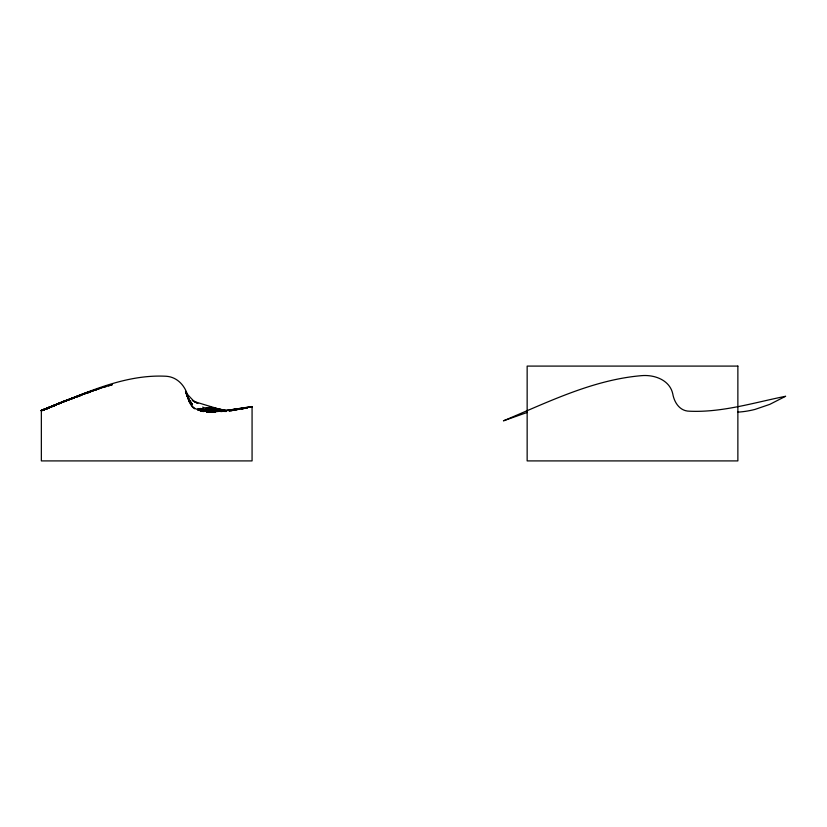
<?xml version="1.0" encoding="UTF-8"?>
<svg xmlns="http://www.w3.org/2000/svg" width="827" height="827" viewBox="0 0 827 827"><rect width="100%" height="100%" fill="white"/><g stroke="black" fill="none" stroke-linecap="round" stroke-linejoin="round"><path stroke-width="1.24" d="M219.961 411.433L252.07 406.553L252.07 460.908L41.35 460.908L41.35 410.388C81.366 395.254 122.396 373.876 166.31 376.264C178.467 377.122 186.478 387.553 188.515 398.81M81.987 394.427L41.35 410.461L63.658 401.219L101.132 387.791M41.35 410.43L82.173 394.293M62.893 401.819L41.35 410.585L81.79 394.551M73.882 397.684L41.35 410.554L63.224 401.56L89.678 391.946M41.35 410.533L82.545 394.396M49.3 407.659L41.35 410.833L62.78 401.901M61.281 402.635L41.35 410.678L59.12 403.431M41.35 410.657L59.027 403.504M57.683 404.124L61.177 402.718L57.601 404.207M41.35 410.781L55.202 405.199L51.688 406.646M52.711 406.305L54.985 405.395M42.528 410.461L53.321 406.098M42.539 410.409L49.682 407.577M52.008 406.688L55.554 405.282M49.548 407.721L46.033 409.107L49.506 407.773M77.511 396.329L82.349 394.531M64.093 401.374L82.152 394.665M63.979 401.457L67.576 400.123M69.975 399.234L80.757 395.244M63.865 401.55L67.442 400.227M73.407 398.025L80.57 395.378M62.563 402.077L67.318 400.32M70.874 399.007L74.44 397.694M66.005 400.857L74.275 397.808M70.584 399.224L74.11 397.932M77.459 396.764L80.974 395.471M83.341 393.848L100.873 387.966M83.145 393.983L95.942 389.693M82.948 394.117L89.905 391.802M95.705 389.858L99.178 388.7M93.141 390.789L98.92 388.866M83.703 394.014L91.756 391.336M83.496 394.148L86.938 393.011M86.608 393.332L90.246 392.132M526.954 412.528L503.457 420.829C547.95 402.16 592.825 379.758 641.597 375.654C654.374 374.528 669.601 379.893 672.733 393.693C674.212 402.408 679.701 411.205 689.573 411.205C722.167 412.652 753.997 402.615 785.65 396.267L769.772 404.372L754.989 409.417A91.632 91.632 0 0 1 737.684 412.146M102.331 387.45L105.897 386.416M108.275 385.733L111.841 384.7M105.618 386.602L109.174 385.568M100.605 388.142L106.518 386.436M108.875 385.754L112.42 384.741M252.07 406.688L220.189 411.443M249.702 407.246L252.07 406.832L228.521 410.543M241.525 408.745L247.387 407.721L228.707 410.564M249.723 407.308L252.07 406.894L249.744 407.37M247.418 407.773L241.618 408.786L244.006 408.435M241.784 408.889L244.068 408.486M234.62 409.799L238.073 409.272M241.102 408.497C226.122 410.068 209.696 414.834 195.213 408.6C189.321 405.302 188.866 397.983 185.92 392.598M234.754 409.83L238.186 409.313M236.026 409.696L238.3 409.355M236.16 409.727L238.414 409.396M226.205 410.833L220.416 411.443M226.402 410.854L220.644 411.453M226.598 410.864L220.871 411.464M228.883 410.585L232.315 410.151M229.058 410.605L232.47 410.182M229.234 410.626L232.625 410.213M229.42 410.647L232.78 410.244M229.596 410.668L232.935 410.264M230.878 410.564L233.09 410.295M230.681 410.626L233.245 410.326M230.857 410.647L233.4 410.347M221.109 411.464L224.52 411.164M221.336 411.474L224.727 411.184M224.944 411.195L216.302 410.75M225.151 411.205L216.891 410.709A69.995 69.995 0 0 1 206.543 408.166M225.357 411.215L221.098 411.246M223.352 411.412L225.564 411.236M226.195 411.267L218.049 410.647L207.277 408.125M224.241 411.453L226.402 411.288M214.069 411.877L206.781 412.011L215.103 411.867L211.598 411.701M214.327 411.877L207.07 412.001L214.203 411.918M214.586 411.877L207.35 411.991M214.844 411.877L207.639 411.97M214.462 411.908L207.277 411.918M214.731 411.908L207.556 411.898M214.989 411.908L207.846 411.887M208.135 411.877L212.973 411.98M208.425 411.856L213.242 411.98M213.521 411.97L206.688 411.639M213.79 411.96L206.977 411.619M214.069 411.949L207.267 411.608M214.338 411.949L205.541 411.381M214.617 411.939L205.83 411.36L197.777 409.014M214.896 411.929L206.119 411.339L198.284 408.993M210.44 411.763L215.165 411.918M212.746 411.65L215.051 411.753M220.24 411.288L222.37 411.474M224.334 411.401L207.773 408.104M224.613 411.391L222.546 411.184A84.251 84.251 0 0 1 211.402 409.045L208.011 408.093M225.926 411.484L222.825 411.164A86.701 86.701 0 0 1 211.671 409.034L208.259 408.083M226.205 411.474L208.507 408.062M226.484 411.464L208.745 408.052M206.419 411.329L214.265 411.867L203.855 410.585L199.297 408.941M226.298 411.319L209.479 408.021M207.288 411.277L214.813 411.856L204.714 410.533L200.051 408.9M226.588 411.308L220.664 410.492M208.156 411.226L214.493 411.774L206.998 411.288L201.643 409.996M213.035 411.639L202.284 409.592M213.325 411.619L205.851 410.461M213.614 411.608L206.13 410.44M209.903 411.122L213.904 411.598M214.183 411.577L206.419 410.43M214.472 411.567L202.067 408.786M210.782 411.071L214.762 411.557M215.051 411.536L204.166 409.479M214.348 411.401L207.835 410.337M211.65 411.019L214.638 411.391M214.927 411.37L206.016 409.727M212.229 410.988L216.198 411.484M216.488 411.474L206.564 409.696M216.777 411.453L206.037 409.375M213.108 410.936L217.067 411.443M217.356 411.433L206.305 409.355M217.646 411.412L206.843 409.324M213.976 410.885L217.935 411.401M218.225 411.391L207.112 409.303M218.504 411.37L210.957 410.14A52.98 52.98 0 0 1 207.649 409.272M214.855 410.833L218.793 411.36M219.083 411.35L205.861 408.59M215.433 410.802L219.372 411.329M219.662 411.319L206.368 408.559M219.951 411.308L205.809 408.197M217.759 410.657L225.988 411.257A95.849 95.849 0 0 1 216.343 409.799L209.241 408.031M225.13 411.06L210.213 407.98M221.543 410.44L225.42 411.04M225.709 411.029L211.671 408.28M225.998 411.019L212.177 408.249M226.288 410.998L212.425 408.238M222.701 410.368L226.577 410.988M225.895 410.823L212.684 408.218M226.185 410.802L213.18 408.197M223.579 410.316L226.474 410.792M224.158 410.285L226.091 410.605M226.381 410.585L212.663 407.856M226.67 410.574L213.159 407.835M223.869 410.306L213.118 408.104M217.47 410.678L207.039 408.135M216.591 410.73L206.057 408.187M207.866 411.246L199.793 408.91M206.709 411.308L201.095 410.027M205.251 411.391L199.069 409.789M204.962 411.412L198.532 409.82M204.383 411.443L198.263 409.841M200.734 410.781L204.093 411.464M200.454 410.802L203.793 411.484M200.175 410.823L203.504 411.495M200.713 411.081L203.215 411.515M220.602 409.541L212.911 407.845M220.034 409.572L213.376 408.093M219.186 409.623L212.932 408.207M218.049 409.696L211.919 408.259M217.201 409.747L209.975 407.99M209.262 406.905L211.205 407.37M214.358 409.934L207.525 408.114M212.942 410.016L206.305 408.176M212.094 410.068L206.616 408.548M211.526 410.109L206.109 408.569M209.727 408L220.964 410.471A101.783 101.783 0 0 0 224.851 411.071M206.574 409.334L209.82 410.213M208.993 408.042L216.064 409.82A93.658 93.658 0 0 0 225.74 411.37L217.181 410.699A72.352 72.352 0 0 1 206.791 408.156M206.833 409.675L208.973 410.264M206.285 409.716L208.404 410.306M205.396 410.13L203.359 409.53A28.811 28.811 0 0 1 201.55 408.848M205.117 410.151L203.091 409.551A27.704 27.704 0 0 1 200.423 408.466M204.838 410.161L200.175 408.476M202.553 409.582L204.558 410.182M219.62 409.262L194.221 401.581L192.288 400.382M202.015 409.613L204.993 410.512M204.145 410.574L199.545 408.92M201.375 410.016L203.297 410.626M202.439 410.678L198.025 409.003M198.8 409.81L201.592 410.73M197.994 409.851L199.824 410.471M197.725 409.872L199.545 410.492M202.594 407.101L205.561 408.207M199.038 408.952L200.672 409.696M198.79 408.962L200.413 409.706M198.532 408.972L200.144 409.727M197.105 403.08L194.221 401.581L187.026 393.962M192.629 400.392L197.88 403.38M192.908 407.38L194.552 408.765M192.691 407.38L190.479 404.072L185.827 392.68M192.174 404.207L189.662 400.63M192.029 404.196L189.548 400.557L191.895 404.186M189.714 400.661L190.985 402.491M191.75 404.176L189.486 400.526M191.606 404.165L187.233 396.278L191.326 404.134M191.471 404.145L189.373 400.454M191.182 404.124L186.747 395.161M191.047 404.114L188.318 398.335M190.903 404.103L186.85 395.017M185.486 391.388L189.486 402.149L185.61 391.295M186.799 395.089L189.89 402.242L186.902 394.944M188.928 400.175L189.59 402.17M210.668 410.161A51.067 51.067 0 0 1 207.381 409.293M203.628 409.52A29.958 29.958 0 0 1 201.809 408.827M737.87 366.092L527.15 366.092L527.15 460.908L737.87 460.908L737.87 366.092"/></g></svg>
